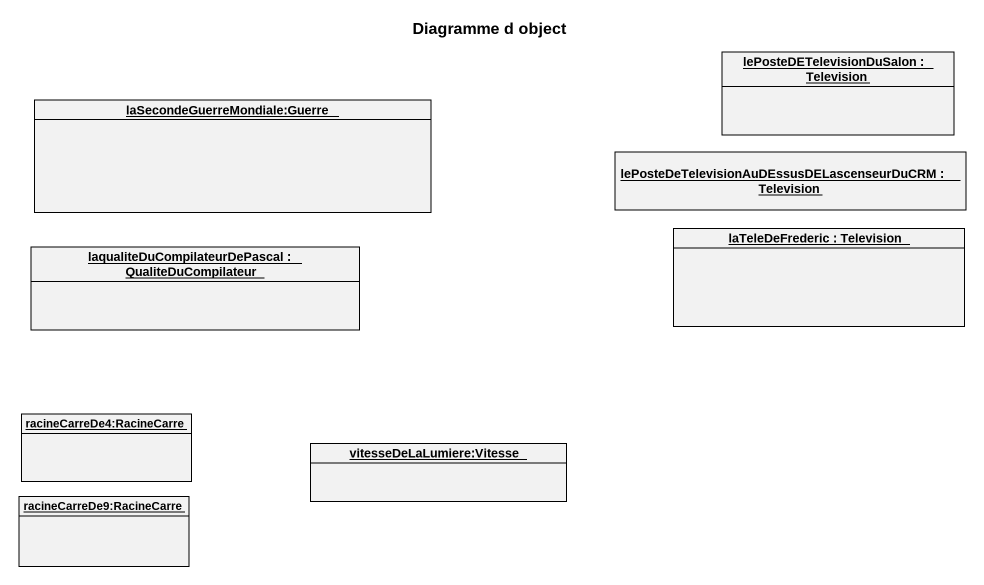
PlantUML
@startuml
title Diagramme d object
hide circle
hide empty members
object "lePosteDETelevisionDuSalon : Television" as lePosteDETelevisionDuSalon
object "laSecondeGuerreMondiale:Guerre" as laSecondeGuerreMondiale
object "lePosteDeTelevisionAuDEssusDELascenseurDuCRM : Television" as lePosteDeTelevisionAuDEssusD
object "laTeleDeFrederic : Television" as laTeleDeFrederic
object "laqualiteDuCompilateurDePascal : QualiteDuCompilateur" as laqualiteDuCompilateurDePasc
object "racineCarreDe4:RacineCarre" as racineCarreDe4_RacineCarre
object "vitesseDeLaLumiere:Vitesse" as vitesseDeLaLumiere_Vitesse
object "racineCarreDe9:RacineCarre" as racineCarreDe9_RacineCarre
@enduml
